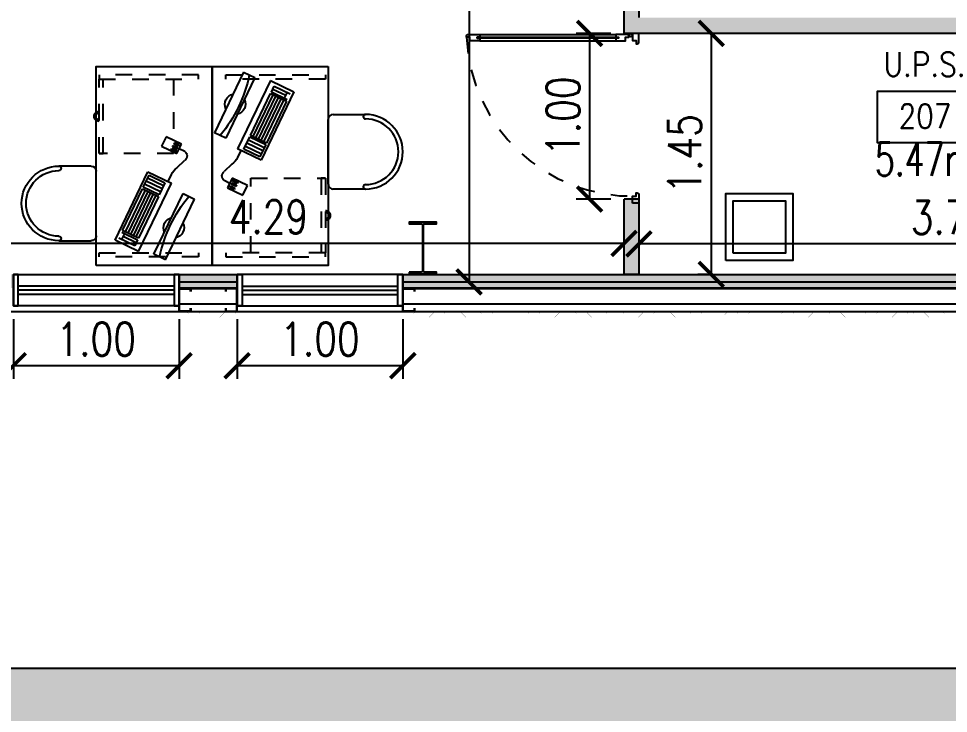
# Model space of a CAD drawing. Header units: millimetres. Extents: x -129 to 3172, y -143 to 919.
# Drawn here: x -50.18 to -44.57, y -2.81 to 1.38 of the extents above; entities that cross this region are included whole.
import ezdxf
from ezdxf.enums import TextEntityAlignment as Align

# ---------------------------------------------------------------- set-up
doc = ezdxf.new("R2010")
doc.units = ezdxf.units.MM
doc.header["$LTSCALE"] = 0.1
for name, pattern in [('DASHED2', [0.375, 0.25, -0.125]), ('HIDDEN', [9.525, 6.35, -3.175]), ('HIDDEN2', [0.1875, 0.125, -0.0625])]:
    doc.linetypes.add(name, pattern=pattern)
for name, color, linetype in [('A-CHAPA TRAPEZOIDAL', 3, 'Continuous'), ('A-CORDONES', 2, 'Continuous'), ('A-GRANZA', 8, 'Continuous'), ('A-TABIQUE PRY', 2, 'Continuous'), ('A-VISTAS', 251, 'Continuous'), ('C-ALUMINIO', 140, 'Continuous'), ('E-MOBILIARIO', 1, 'Continuous'), ('H-HATCH MURO', 252, 'Continuous'), ('MET-COLUMNA METALICA', 3, 'Continuous'), ('MET-CORREAS DE CV', 1, 'Continuous'), ('MET-LANA VIDRIO', 8, 'Continuous'), ('R-CUADRO REF', 1, 'Continuous'), ('R-NOMBRE LOCAL', 7, 'Continuous'), ('zA-COTAS', 1, 'Continuous'), ('zA-TXT SUPS', 2, 'Continuous')]:
    doc.layers.add(name, color=color, linetype=linetype)
doc.styles.add('ROMANS', font='ROMANS.SHX', dxfattribs={"width": 0.8, "height": 0.2})
doc.styles.add('VAUX', font='romans.shx', dxfattribs={"width": 0.85})
doc.linetypes.add('REFERENCIAL CORTE TRANSVERSAL WM$0$BATTING', pattern='A,0.00254,-2.54,[134,ltypeshp.shx,S=2.54,R=0,X=-2.54,Y=0],-5.08,[134,ltypeshp.shx,S=2.54,R=180,X=2.54,Y=0],-2.54', length=10.16254)
doc.dimstyles.new('COTA 1-125', dxfattribs={"dimtxt": 0.2, "dimasz": 0.15, "dimexe": 0.08, "dimexo": 0.08, "dimgap": 0.06, "dimtad": 1, "dimzin": 0, "dimdsep": 46, "dimtxsty": 'ROMANS', "dimblk": 'ARCHTICK', "dimcen": 0, "dimclrd": 256, "dimclre": 8, "dimclrt": 3, "dimadec": 0, "dimazin": 0, "dimtfac": 1, "dimtofl": 0, "dimtmove": 0, "dimatfit": 3, "dimldrblk": 'ARCHTICK', "dimfxl": 1, "dimtolj": 1, "dimtzin": 0, "dimlwd": -1, "dimlwe": -1, "dimarcsym": 0})

# ---------------------------------------------------------------- blocks, each defined once
blk = doc.blocks.new('comp')
at = {"layer": 'E-MOBILIARIO'}
for p, q in [((-375.9094, 423.7424), (-375.5431, 423.9184)), ((-375.5101, 423.8497), (-375.5431, 423.9184)), ((-375.8764, 423.6737), (-375.5101, 423.8497)), ((-375.3539, 423.8126), (-375.3091, 423.8599)), ((-375.2688, 423.8113), (-375.2115, 423.8388)), ((-375.2566, 423.8594), (-375.2401, 423.825)), ((-375.2115, 423.8388), (-375.1675, 423.7472)), ((-375.2247, 423.7197), (-375.2688, 423.8113)), ((-375.2506, 423.8087), (-375.2598, 423.8043)), ((-375.2598, 423.8043), (-375.2466, 423.7769)), ((-375.2374, 423.7813), (-375.2506, 423.8087)), ((-375.2466, 423.7769), (-375.2374, 423.7813)), ((-375.2323, 423.8175), (-375.2415, 423.8131)), ((-375.2415, 423.8131), (-375.2283, 423.7857)), ((-375.2191, 423.7901), (-375.2323, 423.8175)), ((-375.2283, 423.7857), (-375.2191, 423.7901)), ((-375.214, 423.8263), (-375.2231, 423.8219)), ((-375.2231, 423.8219), (-375.2099, 423.7945)), ((-375.2008, 423.7989), (-375.214, 423.8263)), ((-375.2099, 423.7945), (-375.2008, 423.7989)), ((-375.9094, 423.7424), (-375.8764, 423.6737)), ((-375.8588, 423.5806), (-375.4467, 423.7787)), ((-375.445, 423.74), (-375.5183, 423.7048)), ((-375.4633, 423.7312), (-375.4171, 423.635)), ((-375.3784, 423.6367), (-375.4467, 423.7787)), ((-375.3988, 423.6438), (-375.445, 423.74)), ((-375.437, 423.7586), (-375.3942, 423.7792)), ((-375.1675, 423.7472), (-375.2247, 423.7197)), ((-375.5274, 423.7004), (-375.7792, 423.5794)), ((-375.5197, 423.6844), (-375.7715, 423.5633)), ((-375.512, 423.6683), (-375.7638, 423.5473)), ((-375.4812, 423.6042), (-375.5274, 423.7004)), ((-375.5183, 423.7048), (-375.472, 423.6086)), ((-375.4999, 423.7136), (-375.4537, 423.6174)), ((-375.4816, 423.7224), (-375.4354, 423.6262)), ((-375.7905, 423.4387), (-375.3784, 423.6367)), ((-375.5043, 423.6523), (-375.7561, 423.5313)), ((-375.4966, 423.6363), (-375.7484, 423.5153)), ((-375.4889, 423.6203), (-375.7407, 423.4992)), ((-375.472, 423.6086), (-375.3988, 423.6438)), ((-375.8588, 423.5806), (-375.7905, 423.4387)), ((-375.7884, 423.575), (-375.825, 423.5573)), ((-375.825, 423.5573), (-375.7788, 423.4612)), ((-375.8067, 423.5662), (-375.7693, 423.4883)), ((-375.7422, 423.4788), (-375.7884, 423.575)), ((-375.7792, 423.5794), (-375.733, 423.4832)), ((-375.733, 423.4832), (-375.4812, 423.6042)), ((-375.7876, 423.4795), (-375.751, 423.4971))]:
    blk.add_line(p, q, dxfattribs=at)
for centre, radius, start, end in [((-376.0564, 424.5172), 0.8255, 281.4184, 309.9184), ((-375.7156, 423.793), 0.0619, 63.8992, 167.4376), ((-375.283, 423.8408), 0.0323, 35.1957, 143.7409), ((-375.7156, 423.793), 0.0619, 243.383, 347.9539), ((-375.441, 423.8765), 0.1079, 295.6684, 323.7409)]:
    blk.add_arc(centre, radius, start, end, dxfattribs=at)
blk = doc.blocks.new('Escritorio 1.20x0.70')
at = {"layer": 'E-MOBILIARIO', "linetype": 'HIDDEN2', "ltscale": 0.005}
for p, q in [((2121.1148, 1231.8749), (2121.1148, 1231.8999)), ((2121.1148, 1231.8999), (2121.5648, 1231.8999))]:
    blk.add_line(p, q, dxfattribs=at)
at = {"layer": 'E-MOBILIARIO'}
blk.add_lwpolyline([(2120.4407, 1231.8576), (2121.6407, 1231.8576), (2121.6407, 1232.5576), (2120.4407, 1232.5576)], close=True, dxfattribs=at)
at = {"layer": 'E-MOBILIARIO', "linetype": 'HIDDEN2', "ltscale": 0.005}
for points in [[(2120.4916, 1231.8749), (2120.5166, 1231.8749), (2120.5166, 1232.4749), (2120.4916, 1232.4749)], [(2121.5898, 1231.8749), (2121.5648, 1231.8749), (2121.5648, 1232.4749), (2121.5898, 1232.4749)], [(2121.1148, 1231.8749), (2121.5648, 1231.8749), (2121.5648, 1232.3249), (2121.1148, 1232.3249)]]:
    blk.add_lwpolyline(points, close=True, dxfattribs=at)
for radius in [0.03, 0.02]:
    blk.add_arc((2121.3398, 1231.8749), radius, 180, 0, dxfattribs=at)
blk = doc.blocks.new('A$C17FA08BE')
at = {"layer": 'E-MOBILIARIO'}
for p, q in [((-0.2089, -0.2201), (-0.2089, 0.1699)), ((-0.1789, 0.1999), (0.0161, 0.1999)), ((0.0161, -0.2501), (-0.1789, -0.2501))]:
    blk.add_line(p, q, dxfattribs=at)
for centre, radius, start, end in [((-0.1789, 0.1699), 0.03, 90, 180), ((0.0161, 0.1864), 0.0135, 90, 270), ((0.0161, -0.0251), 0.225, 270, 90), ((0.0161, -0.0251), 0.198, 270, 90), ((-0.1789, -0.2201), 0.03, 180, 270), ((0.0161, -0.2366), 0.0135, 90, 270)]:
    blk.add_arc(centre, radius, start, end, dxfattribs=at)
blk = doc.blocks.new('CMETP')
at = {"layer": 'MET-COLUMNA METALICA'}
blk.add_hatch(color=256, dxfattribs=at).paths.add_polyline_path([(-0.0825, 0), (-0.0825, 0.0097), (-0.0073, 0.0097, 0.414214), (-0.0029, 0.0141), (-0.0029, 0.2958, 0.414214), (-0.0073, 0.3002), (-0.0825, 0.3002), (-0.0825, 0.31), (0.0825, 0.31), (0.0825, 0.3002), (0.0073, 0.3002, 0.414214), (0.0029, 0.2958), (0.0029, 0.0141, 0.414214), (0.0073, 0.0097), (0.0825, 0.0097), (0.0825, 0)])
blk.add_lwpolyline([(0.0825, 0.3002), (0.0825, 0.31), (-0.0825, 0.31), (-0.0825, 0.3002), (-0.0073, 0.3002, -0.414214), (-0.0029, 0.2958), (-0.0029, 0.0141, -0.414214), (-0.0073, 0.0097), (-0.0825, 0.0097), (-0.0825, 0), (0.0825, 0), (0.0825, 0.0097), (0.0073, 0.0097, -0.414214), (0.0029, 0.0141), (0.0029, 0.2958, -0.414214), (0.0073, 0.3002)], format="xyb", close=True, dxfattribs=at)
blk = doc.blocks.new('CAMARA')
blk.add_line((-0.101, 0.101), (-0.101, 0.101))
at = {"layer": 'E-MOBILIARIO'}
for points in [[(-0.1289, -0.1289), (0.1289, -0.1289), (0.1289, 0.1289), (-0.1289, 0.1289)], [(-0.101, -0.101), (0.101, -0.101), (0.101, 0.101), (-0.101, 0.101)]]:
    blk.add_lwpolyline(points, close=True, dxfattribs=at)
blk = doc.blocks.new('N Local')
at = {"layer": 'R-CUADRO REF'}
blk.add_lwpolyline([(6337.1934, -934.8286), (6337.93, -934.8286), (6337.93, -935.2124), (6337.1934, -935.2124)], close=True, dxfattribs=at)
at = {"layer": 'R-CUADRO REF', "lineweight": 0, "style": 'VAUX', "width": 0.85}
blk.add_attdef('NUMERO', text='', height=0.1823, dxfattribs=at).set_placement((6337.5847, -935.1061), align=Align.CENTER)
at = {"layer": 'R-NOMBRE LOCAL', "lineweight": 0, "style": 'VAUX', "width": 0.85}
for p in [(6337.5718, -934.4549), (6337.5718, -934.7149)]:
    blk.add_attdef('NOMBRE', text='', height=0.1823, dxfattribs=at).set_placement(p, align=Align.CENTER)
blk = doc.blocks.new('Puerta Alum pasada 90')
at = {"layer": 'C-ALUMINIO', "color": 8}
for p, q in [((-0.9599, 1.018), (-0.1405, 1.018)), ((-0.9599, 0.98), (-0.1405, 0.98))]:
    blk.add_line(p, q, dxfattribs=at)
at = {"layer": 'C-ALUMINIO'}
for points in [[(-1.0199, 1.003), (-1.0399, 1.003), (-1.0399, 1.0102, -0.387306), (-1.0328, 1.018), (-0.9599, 1.018), (-0.9599, 1.002), (-0.9774, 1.002), (-0.9774, 0.996), (-0.9599, 0.996), (-0.9599, 0.98), (-1.0199, 0.98), (-1.0199, 1.003), (-1.0399, 1.003)], [(-0.0805, 1.003), (-0.0605, 1.003), (-0.0605, 1.0102, 0.387306), (-0.0676, 1.018), (-0.1405, 1.018), (-0.1405, 1.002), (-0.123, 1.002), (-0.123, 0.996), (-0.1405, 0.996), (-0.1405, 0.98), (-0.0805, 0.98), (-0.0805, 1.003), (-0.0605, 1.003)], [(-0.04, 1.0255), (-0.04, 0.9824, 0.502809), (-0.04, 0.9824), (-0.04, 0.9824), (-0.04, 0.9824), (-0.017, 0.9824), (-0.017, 0.9628), (-0.0104, 0.9628, 0.418366), (0, 0.9732), (0, 1.0255), (-0.04, 1.0255)], [(-0.04, 0), (-0.04, 0.0431, -0.502809), (-0.04, 0.0431), (-0.04, 0.0431), (-0.04, 0.0431), (-0.017, 0.0431), (-0.017, 0.0628), (-0.0104, 0.0628, -0.418366), (0, 0.0523), (0, 0), (-0.04, 0)]]:
    blk.add_lwpolyline(points, format="xyb", dxfattribs=at)
blk.add_lwpolyline([(-0.9774, 0.996), (-0.9774, 1.002), (-0.123, 1.002), (-0.123, 0.996)], close=True, dxfattribs=at)
blk.add_circle((-0.05, 1.013, 0.0003), 0.00857, dxfattribs=at)
at = {"layer": 'C-ALUMINIO', "color": 8, "linetype": 'DASHED2'}
blk.add_arc((-0.0392, 1.0443, 0.0003), 1.0015, 182.3676, 271.2708, dxfattribs=at)
blk = doc.blocks.new('_ARCHTICK')
at = {"color": 0, "linetype": 'ByBlock', "const_width": 0.15}
blk.add_lwpolyline([(-0.5, -0.5), (0.5, 0.5)], dxfattribs=at)
blk = doc.blocks.new('*D402')
at = {"layer": 'Defpoints', "color": 0, "transparency": 16777216}
for p in [(-47.5427, 4.4907, -0.0423), (-47.4604, -0.2051, -0.0421), (-47.4604, -0.2051)]:
    blk.add_point(p, dxfattribs=at)
at = {"layer": 'zA-COTAS', "color": 8, "linetype": 'HIDDEN', "transparency": 16777216}
for p, q in [((-47.4627, 4.4907), (-47.3804, 4.4907)), ((-47.3804, -0.2051), (-47.3804, -0.2051))]:
    blk.add_line(p, q, dxfattribs=at)
at = {"layer": 'zA-COTAS', "transparency": 16777216}
blk.add_line((-47.4604, 4.4907), (-47.4604, -0.2051), dxfattribs=at)
at = {"layer": 'zA-COTAS', "transparency": 16777216, "xscale": 0.15, "yscale": 0.15, "zscale": 0.15}
for p, rotation in [((-47.4604, 4.4907), 90), ((-47.4604, -0.2051), 270)]:
    blk.add_blockref('_ARCHTICK', p, dxfattribs=dict(at, rotation=rotation))
at = {"layer": 'zA-COTAS', "color": 3, "transparency": 16777216, "insert": (-47.6204, 2.1428), "char_height": 0.2, "attachment_point": 5, "rotation": 90, "style": 'ROMANS'}
blk.add_mtext('\\A1;4.70', dxfattribs=at)
blk = doc.blocks.new('*D403')
at = {"layer": 'Defpoints', "color": 0, "transparency": 16777216}
for p in [(-45.9141, 1.2949, -0.0414), (-46, -0.1599), (-45.9433, -0.1599, -0.0219)]:
    blk.add_point(p, dxfattribs=at)
at = {"layer": 'zA-COTAS', "color": 8, "linetype": 'HIDDEN', "transparency": 16777216}
for p, q in [((-45.9941, 1.2949), (-46.08, 1.2949)), ((-46.0233, -0.1599), (-46.08, -0.1599))]:
    blk.add_line(p, q, dxfattribs=at)
at = {"layer": 'zA-COTAS', "transparency": 16777216}
blk.add_line((-46, 1.2949), (-46, -0.1599), dxfattribs=at)
at = {"layer": 'zA-COTAS', "transparency": 16777216, "xscale": 0.15, "yscale": 0.15, "zscale": 0.15}
for p, rotation in [((-46, 1.2949), 90), ((-46, -0.1599), 270)]:
    blk.add_blockref('_ARCHTICK', p, dxfattribs=dict(at, rotation=rotation))
at = {"layer": 'zA-COTAS', "color": 3, "transparency": 16777216, "insert": (-46.16, 0.5675), "char_height": 0.2, "attachment_point": 5, "rotation": 90, "style": 'ROMANS'}
blk.add_mtext('\\A1;1.45', dxfattribs=at)
blk = doc.blocks.new('*D405')
at = {"layer": 'Defpoints', "color": 0, "transparency": 16777216}
for p in [(-46.4356, 0.0242, -0.0219), (-46.4356, 0.0242), (-42.6764, 0.0242, -0.023)]:
    blk.add_point(p, dxfattribs=at)
at = {"layer": 'zA-COTAS', "transparency": 16777216}
blk.add_line((-42.6764, 0.0242), (-46.4356, 0.0242), dxfattribs=at)
at = {"layer": 'zA-COTAS', "color": 8, "linetype": 'HIDDEN', "transparency": 16777216}
blk.add_line((-42.6764, -0.0558), (-42.6764, -0.0558), dxfattribs=at)
at = {"layer": 'zA-COTAS', "transparency": 16777216, "xscale": 0.15, "yscale": 0.15, "zscale": 0.15, "rotation": 180}
blk.add_blockref('_ARCHTICK', (-46.4356, 0.0242), dxfattribs=at)
at = {"layer": 'zA-COTAS', "transparency": 16777216, "xscale": 0.15, "yscale": 0.15, "zscale": 0.15}
blk.add_blockref('_ARCHTICK', (-42.6764, 0.0242), dxfattribs=at)
at = {"layer": 'zA-COTAS', "color": 3, "transparency": 16777216, "insert": (-44.556, 0.1842), "char_height": 0.2, "attachment_point": 5, "style": 'ROMANS'}
blk.add_mtext('\\A1;3.76', dxfattribs=at)
blk = doc.blocks.new('*D406')
at = {"layer": 'Defpoints', "color": 0, "transparency": 16777216}
for p in [(-50.8172, 0.0275), (-50.8172, 0.0227, -0.0408), (-46.5256, 0.0227, -0.0219)]:
    blk.add_point(p, dxfattribs=at)
at = {"layer": 'zA-COTAS', "color": 8, "linetype": 'HIDDEN', "transparency": 16777216}
for p, q in [((-50.8172, 0.1027), (-50.8172, 0.1075)), ((-46.5256, 0.1027), (-46.5256, 0.1075))]:
    blk.add_line(p, q, dxfattribs=at)
at = {"layer": 'zA-COTAS', "transparency": 16777216}
blk.add_line((-46.5256, 0.0275), (-50.8172, 0.0275), dxfattribs=at)
at = {"layer": 'zA-COTAS', "transparency": 16777216, "xscale": 0.15, "yscale": 0.15, "zscale": 0.15, "rotation": 180}
blk.add_blockref('_ARCHTICK', (-50.8172, 0.0275), dxfattribs=at)
at = {"layer": 'zA-COTAS', "transparency": 16777216, "xscale": 0.15, "yscale": 0.15, "zscale": 0.15}
blk.add_blockref('_ARCHTICK', (-46.5256, 0.0275), dxfattribs=at)
at = {"layer": 'zA-COTAS', "color": 3, "transparency": 16777216, "insert": (-48.6714, 0.1875), "char_height": 0.2, "attachment_point": 5, "style": 'ROMANS'}
blk.add_mtext('\\A1;4.29', dxfattribs=at)
blk = doc.blocks.new('carp alum 060 1')
at = {"layer": 'C-ALUMINIO'}
for points in [[(0, 0), (-0.19, 0), (-0.19, -1), (0, -1)], [(-0.19, 0), (0, 0), (0, -0.03), (-0.19, -0.03)]]:
    blk.add_lwpolyline(points, close=True, dxfattribs=at)
for points in [[(-0.19, -0.03), (-0.19, 0)], [(-0.12, -0.03), (-0.12, -0.97)], [(-0.095, -0.03), (-0.095, -0.97)], [(-0.07, -0.03), (-0.07, -0.97)]]:
    blk.add_lwpolyline(points, dxfattribs=at)
at = {"layer": 'C-ALUMINIO', "elevation": 0.0129}
blk.add_lwpolyline([(-0.19, -0.97), (0, -0.97), (0, -1), (-0.19, -1)], close=True, dxfattribs=at)
blk = doc.blocks.new('*D509')
at = {"layer": 'Defpoints', "color": 0, "transparency": 16777216}
for p in [(-50.2105, -0.3499, 0.0028), (-49.2105, -0.3499, -0.0101), (-49.2105, -0.71)]:
    blk.add_point(p, dxfattribs=at)
at = {"layer": 'zA-COTAS', "color": 8, "linetype": 'HIDDEN', "transparency": 16777216}
for p, q in [((-50.2105, -0.4299), (-50.2105, -0.79)), ((-49.2105, -0.4299), (-49.2105, -0.79))]:
    blk.add_line(p, q, dxfattribs=at)
at = {"layer": 'zA-COTAS', "transparency": 16777216}
blk.add_line((-50.2105, -0.71), (-49.2105, -0.71), dxfattribs=at)
at = {"layer": 'zA-COTAS', "transparency": 16777216, "xscale": 0.15, "yscale": 0.15, "zscale": 0.15, "rotation": 180}
blk.add_blockref('_ARCHTICK', (-50.2105, -0.71), dxfattribs=at)
at = {"layer": 'zA-COTAS', "transparency": 16777216, "xscale": 0.15, "yscale": 0.15, "zscale": 0.15}
blk.add_blockref('_ARCHTICK', (-49.2105, -0.71), dxfattribs=at)
at = {"layer": 'zA-COTAS', "color": 3, "transparency": 16777216, "insert": (-49.7105, -0.55), "char_height": 0.2, "attachment_point": 5, "style": 'ROMANS'}
blk.add_mtext('\\A1;1.00', dxfattribs=at)
blk = doc.blocks.new('*D510')
at = {"layer": 'Defpoints', "color": 0, "transparency": 16777216}
for p in [(-48.8605, -0.3499, 0.0028), (-47.8605, -0.3499, -0.0101), (-47.8605, -0.71)]:
    blk.add_point(p, dxfattribs=at)
at = {"layer": 'zA-COTAS', "color": 8, "linetype": 'HIDDEN', "transparency": 16777216}
for p, q in [((-48.8605, -0.4299), (-48.8605, -0.79)), ((-47.8605, -0.4299), (-47.8605, -0.79))]:
    blk.add_line(p, q, dxfattribs=at)
at = {"layer": 'zA-COTAS', "transparency": 16777216}
blk.add_line((-48.8605, -0.71), (-47.8605, -0.71), dxfattribs=at)
at = {"layer": 'zA-COTAS', "transparency": 16777216, "xscale": 0.15, "yscale": 0.15, "zscale": 0.15, "rotation": 180}
blk.add_blockref('_ARCHTICK', (-48.8605, -0.71), dxfattribs=at)
at = {"layer": 'zA-COTAS', "transparency": 16777216, "xscale": 0.15, "yscale": 0.15, "zscale": 0.15}
blk.add_blockref('_ARCHTICK', (-47.8605, -0.71), dxfattribs=at)
at = {"layer": 'zA-COTAS', "color": 3, "transparency": 16777216, "insert": (-48.3605, -0.55), "char_height": 0.2, "attachment_point": 5, "style": 'ROMANS'}
blk.add_mtext('\\A1;1.00', dxfattribs=at)
blk = doc.blocks.new('*D547')
at = {"layer": 'Defpoints', "color": 0, "transparency": 16777216}
for p in [(-46.5256, 1.2949), (-46.7337, 0.2949), (-46.5256, 0.2949)]:
    blk.add_point(p, dxfattribs=at)
at = {"layer": 'zA-COTAS', "color": 8, "linetype": 'HIDDEN', "transparency": 16777216}
for p, q in [((-46.6056, 1.2949), (-46.8137, 1.2949)), ((-46.6056, 0.2949), (-46.8137, 0.2949))]:
    blk.add_line(p, q, dxfattribs=at)
at = {"layer": 'zA-COTAS', "transparency": 16777216}
blk.add_line((-46.7337, 1.2949), (-46.7337, 0.2949), dxfattribs=at)
at = {"layer": 'zA-COTAS', "transparency": 16777216, "xscale": 0.15, "yscale": 0.15, "zscale": 0.15}
for p, rotation in [((-46.7337, 1.2949), 90), ((-46.7337, 0.2949), 270)]:
    blk.add_blockref('_ARCHTICK', p, dxfattribs=dict(at, rotation=rotation))
at = {"layer": 'zA-COTAS', "color": 3, "transparency": 16777216, "insert": (-46.8937, 0.7949), "char_height": 0.2, "attachment_point": 5, "rotation": 90, "style": 'ROMANS'}
blk.add_mtext('\\A1;1.00', dxfattribs=at)

msp = doc.modelspace()

# ---------------------------------------------------------------- hatches: boundary and pattern name
at = {"layer": 'A-GRANZA'}
h = msp.add_hatch(dxfattribs=at)
h.set_pattern_fill('AR-CONC', color=256, scale=0.005)
h.paths.add_polyline_path([(-53.3284, 35.8599), (-53.3284, 32.3713), (-57.0987, 32.3713), (-57.0987, 17.3824), (-55.5284, 17.3824), (-55.5284, -2.5346), (-39.9626, -2.5346), (-39.9625, -5.8465), (-58.1316, -5.8465), (-58.1316, 35.8599)])
at = {"layer": 'H-HATCH MURO'}
h = msp.add_hatch(color=256, dxfattribs=at)
h.paths.add_polyline_path([(-46.5256, 1.3899), (-46.4356, 1.3899), (-46.4356, 4.5849), (-46.5256, 4.5849)])
h.paths.add_polyline_path([(-46.4356, 0.2949), (-46.5256, 0.2949), (-46.5256, -0.1599), (-46.4356, -0.1599)])
msp.add_hatch(color=256, dxfattribs=at).paths.add_polyline_path([(-42.6764, 1.3899), (-46.5256, 1.3899), (-46.5256, 1.2949), (-42.6764, 1.2949)])
h = msp.add_hatch(color=256, dxfattribs=at)
h.paths.add_polyline_path([(-52.4368, -0.2424), (-52.4368, -0.1599), (-53.165, -0.1599), (-53.165, -0.2424)])
h.paths.add_polyline_path([(-50.2105, -0.2424), (-50.2105, -0.1599), (-51.4368, -0.1599), (-51.4368, -0.2424)])
h.paths.add_polyline_path([(-47.8605, -0.1599), (-47.8605, -0.2424), (-42.6764, -0.2424), (-42.6764, -0.1599)])
h.paths.add_polyline_path([(-48.8605, -0.2424), (-48.8605, -0.1599), (-49.2105, -0.1599), (-49.2105, -0.2424)])

# ---------------------------------------------------------------- linework, layer by layer
at = {"layer": 'A-CHAPA TRAPEZOIDAL', "const_width": 0.0006}
msp.add_lwpolyline([(-48.8512, -0.3899), (-48.8686, -0.3899), (-48.8726, -0.3939), (-48.9026, -0.3939), (-48.9066, -0.3899), (-48.9366, -0.3899), (-48.9649, -0.4182), (-48.9949, -0.4182), (-49.0232, -0.3899), (-49.0532, -0.3899), (-49.0572, -0.3939), (-49.0872, -0.3939), (-49.0912, -0.3899), (-49.1212, -0.3899), (-49.1252, -0.3939), (-49.1552, -0.3939), (-49.1592, -0.3899), (-49.1892, -0.3899), (-49.2174, -0.4182), (-49.2183, -0.4182)], dxfattribs=at)
at = {"layer": 'A-CHAPA TRAPEZOIDAL'}
for points in [[(-47.2546, -0.3899, 0.0006, 0.0006, 0), (-47.2846, -0.3899, 0.0006, 0.0006, 0), (-47.2886, -0.3939, 0.0006, 0.0006, 0), (-47.3192, -0.3939, 0.0006, 0.0006, 0), (-47.3232, -0.3899, 0.0006, 0.0006, 0), (-47.3532, -0.3899, 0.0006, 0.0006, 0), (-47.3572, -0.3939, 0.0006, 0.0006, 0), (-47.3872, -0.3939, 0.0006, 0.0006, 0), (-47.3912, -0.3899, 0.0006, 0.0006, 0), (-47.4212, -0.3899, 0.0006, 0.0006, 0), (-47.4495, -0.4182, 0.0006, 0.0006, 0), (-47.4795, -0.4182, 0.0006, 0.0006, 0), (-47.5077, -0.3899, 0.0006, 0.0006, 0), (-47.5377, -0.3899, 0.0006, 0.0006, 0), (-47.5417, -0.3939, 0.0006, 0.0006, 0), (-47.5717, -0.3939, 0.0006, 0.0006, 0), (-47.5757, -0.3899, 0.0006, 0.0006, 0), (-47.6057, -0.3899, 0.0006, 0.0006, 0), (-47.6097, -0.3939, 0.0006, 0.0006, 0), (-47.6397, -0.3939, 0.0006, 0.0006, 0), (-47.6437, -0.3899, 0.0006, 0.0006, 0), (-47.6737, -0.3899, 0.0006, 0.0006, 0), (-47.702, -0.4182, 0.0006, 0.0006, 0), (-47.732, -0.4182, 0.0006, 0.0006, 0), (-47.7603, -0.3899, 0.0006, 0.0006, 0), (-47.7903, -0.3899, 0.0006, 0.0006, 0), (-47.7943, -0.3939, 0.0006, 0.0006, 0), (-47.8243, -0.3939, 0.0006, 0.0006, 0), (-47.8283, -0.3899, 0.0006, 0.0006, 0), (-47.8583, -0.3899, 0.0006, 0.0006, 0), (-47.8623, -0.3939, 0.0006, 0.0006, 0), (-47.8722, -0.3939, 0.0006, 0.0006, 0)], [(-45.7392, -0.3899, 0.0006, 0.0006, 0), (-45.7692, -0.3899, 0.0006, 0.0006, 0), (-45.7732, -0.3939, 0.0006, 0.0006, 0), (-45.8038, -0.3939, 0.0006, 0.0006, 0), (-45.8078, -0.3899, 0.0006, 0.0006, 0), (-45.8378, -0.3899, 0.0006, 0.0006, 0), (-45.8418, -0.3939, 0.0006, 0.0006, 0), (-45.8718, -0.3939, 0.0006, 0.0006, 0), (-45.8758, -0.3899, 0.0006, 0.0006, 0), (-45.9058, -0.3899, 0.0006, 0.0006, 0), (-45.934, -0.4182, 0.0006, 0.0006, 0), (-45.964, -0.4182, 0.0006, 0.0006, 0), (-45.9923, -0.3899, 0.0006, 0.0006, 0), (-46.0223, -0.3899, 0.0006, 0.0006, 0), (-46.0263, -0.3939, 0.0006, 0.0006, 0), (-46.0563, -0.3939, 0.0006, 0.0006, 0), (-46.0603, -0.3899, 0.0006, 0.0006, 0), (-46.0903, -0.3899, 0.0006, 0.0006, 0), (-46.0943, -0.3939, 0.0006, 0.0006, 0), (-46.1243, -0.3939, 0.0006, 0.0006, 0), (-46.1283, -0.3899, 0.0006, 0.0006, 0), (-46.1583, -0.3899, 0.0006, 0.0006, 0), (-46.1866, -0.4182, 0.0006, 0.0006, 0), (-46.2166, -0.4182, 0.0006, 0.0006, 0), (-46.2449, -0.3899, 0.0006, 0.0006, 0), (-46.2749, -0.3899, 0.0006, 0.0006, 0), (-46.2789, -0.3939, 0.0006, 0.0006, 0), (-46.3089, -0.3939, 0.0006, 0.0006, 0), (-46.3129, -0.3899, 0.0006, 0.0006, 0), (-46.3429, -0.3899, 0.0006, 0.0006, 0), (-46.3469, -0.3939, 0.0006, 0.0006, 0), (-46.3769, -0.3939, 0.0006, 0.0006, 0), (-46.3809, -0.3899, 0.0006, 0.0006, 0), (-46.4109, -0.3899, 0.0006, 0.0006, 0), (-46.4392, -0.4182, 0.0006, 0.0006, 0), (-46.4692, -0.4182, 0.0006, 0.0006, 0), (-46.4975, -0.3899, 0.0006, 0.0006, 0), (-46.5275, -0.3899, 0.0006, 0.0006, 0), (-46.5315, -0.3939, 0.0006, 0.0006, 0), (-46.5615, -0.3939, 0.0006, 0.0006, 0), (-46.5655, -0.3899, 0.0006, 0.0006, 0), (-46.5955, -0.3899, 0.0006, 0.0006, 0), (-46.5995, -0.3939, 0.0006, 0.0006, 0), (-46.6295, -0.3939, 0.0006, 0.0006, 0), (-46.6335, -0.3899, 0.0006, 0.0006, 0), (-46.6635, -0.3899, 0.0006, 0.0006, 0), (-46.6918, -0.4182, 0.0006, 0.0006, 0), (-46.7218, -0.4182, 0.0006, 0.0006, 0), (-46.75, -0.3899, 0.0006, 0.0006, 0), (-46.78, -0.3899, 0.0006, 0.0006, 0), (-46.784, -0.3939, 0.0006, 0.0006, 0), (-46.814, -0.3939, 0.0006, 0.0006, 0), (-46.818, -0.3899, 0.0006, 0.0006, 0), (-46.848, -0.3899, 0.0006, 0.0006, 0), (-46.852, -0.3939, 0.0006, 0.0006, 0), (-46.882, -0.3939, 0.0006, 0.0006, 0), (-46.886, -0.3899, 0.0006, 0.0006, 0), (-46.916, -0.3899, 0.0006, 0.0006, 0), (-46.9443, -0.4182, 0.0006, 0.0006, 0), (-46.9743, -0.4182, 0.0006, 0.0006, 0), (-47.0026, -0.3899, 0.0006, 0.0006, 0), (-47.0326, -0.3899, 0.0006, 0.0006, 0), (-47.0366, -0.3939, 0.0006, 0.0006, 0), (-47.0666, -0.3939, 0.0006, 0.0006, 0), (-47.0706, -0.3899, 0.0006, 0.0006, 0), (-47.1006, -0.3899, 0.0006, 0.0006, 0), (-47.1046, -0.3939, 0.0006, 0.0006, 0), (-47.1346, -0.3939, 0.0006, 0.0006, 0), (-47.1386, -0.3899, 0.0006, 0.0006, 0), (-47.1686, -0.3899, 0.0006, 0.0006, 0), (-47.1969, -0.4182, 0.0006, 0.0006, 0), (-47.2269, -0.4182, 0.0006, 0.0006, 0), (-47.2552, -0.3899, 0, 0, 0)], [(-44.5639, -0.3939, 0.0006, 0.0006, 0), (-44.5939, -0.3939, 0.0006, 0.0006, 0), (-44.5979, -0.3899, 0.0006, 0.0006, 0), (-44.6279, -0.3899, 0.0006, 0.0006, 0), (-44.6562, -0.4182, 0.0006, 0.0006, 0), (-44.6862, -0.4182, 0.0006, 0.0006, 0), (-44.7145, -0.3899, 0.0006, 0.0006, 0), (-44.7445, -0.3899, 0.0006, 0.0006, 0), (-44.7485, -0.3939, 0.0006, 0.0006, 0), (-44.7785, -0.3939, 0.0006, 0.0006, 0), (-44.7825, -0.3899, 0.0006, 0.0006, 0), (-44.8125, -0.3899, 0.0006, 0.0006, 0), (-44.8165, -0.3939, 0.0006, 0.0006, 0), (-44.8465, -0.3939, 0.0006, 0.0006, 0), (-44.8505, -0.3899, 0.0006, 0.0006, 0), (-44.8805, -0.3899, 0.0006, 0.0006, 0), (-44.9088, -0.4182, 0.0006, 0.0006, 0), (-44.9388, -0.4182, 0.0006, 0.0006, 0), (-44.9671, -0.3899, 0.0006, 0.0006, 0), (-44.9971, -0.3899, 0.0006, 0.0006, 0), (-45.0011, -0.3939, 0.0006, 0.0006, 0), (-45.0311, -0.3939, 0.0006, 0.0006, 0), (-45.0351, -0.3899, 0.0006, 0.0006, 0), (-45.0651, -0.3899, 0.0006, 0.0006, 0), (-45.0691, -0.3939, 0.0006, 0.0006, 0), (-45.0991, -0.3939, 0.0006, 0.0006, 0), (-45.1031, -0.3899, 0.0006, 0.0006, 0), (-45.1331, -0.3899, 0.0006, 0.0006, 0), (-45.1613, -0.4182, 0.0006, 0.0006, 0), (-45.1913, -0.4182, 0.0006, 0.0006, 0), (-45.2196, -0.3899, 0.0006, 0.0006, 0), (-45.2496, -0.3899, 0.0006, 0.0006, 0), (-45.2536, -0.3939, 0.0006, 0.0006, 0), (-45.2836, -0.3939, 0.0006, 0.0006, 0), (-45.2876, -0.3899, 0.0006, 0.0006, 0), (-45.3176, -0.3899, 0.0006, 0.0006, 0), (-45.3216, -0.3939, 0.0006, 0.0006, 0), (-45.3516, -0.3939, 0.0006, 0.0006, 0), (-45.3556, -0.3899, 0.0006, 0.0006, 0), (-45.3856, -0.3899, 0.0006, 0.0006, 0), (-45.4139, -0.4182, 0.0006, 0.0006, 0), (-45.4439, -0.4182, 0.0006, 0.0006, 0), (-45.4722, -0.3899, 0.0006, 0.0006, 0), (-45.5022, -0.3899, 0.0006, 0.0006, 0), (-45.5062, -0.3939, 0.0006, 0.0006, 0), (-45.5362, -0.3939, 0.0006, 0.0006, 0), (-45.5402, -0.3899, 0.0006, 0.0006, 0), (-45.5702, -0.3899, 0.0006, 0.0006, 0), (-45.5742, -0.3939, 0.0006, 0.0006, 0), (-45.6042, -0.3939, 0.0006, 0.0006, 0), (-45.6082, -0.3899, 0.0006, 0.0006, 0), (-45.6382, -0.3899, 0.0006, 0.0006, 0), (-45.6665, -0.4182, 0.0006, 0.0006, 0), (-45.6965, -0.4182, 0.0006, 0.0006, 0), (-45.7248, -0.3899, 0, 0, 0)]]:
    msp.add_lwpolyline(points, format="xyseb", dxfattribs=at)
at = {"layer": 'A-CORDONES', "elevation": 0.0004}
msp.add_lwpolyline([(-55.5284, 17.3824), (-55.5284, -2.5346), (-39.9626, -2.5346)], dxfattribs=at)
at = {"layer": 'A-TABIQUE PRY', "ltscale": 5}
for p, q in [((-42.6764, 1.2949), (-46.5256, 1.2949)), ((-46.4356, 0.2949), (-46.5256, 0.2949))]:
    msp.add_line(p, q, dxfattribs=at)
for points in [[(-46.5256, 1.2949), (-46.5256, 4.5849), (-46.4356, 4.5849), (-46.4356, 1.3899)], [(-46.4356, 0.2949), (-46.4356, -0.1599), (-46.5256, -0.1599), (-46.5256, 0.2949)], [(-49.2105, -0.1599), (-48.8605, -0.1599)], [(-49.2105, -0.1599), (-48.8605, -0.1599)], [(-47.8605, -0.1599), (-42.6764, -0.1599)], [(-47.8605, -0.1599), (-42.6764, -0.1599), (-42.6764, -0.2424), (-47.8605, -0.2424)], [(-48.8605, -0.2424), (-49.2105, -0.2424)]]:
    msp.add_lwpolyline(points, dxfattribs=at)
at = {"layer": 'A-VISTAS'}
for p, q in [((-49.2105, -0.2051), (-48.8605, -0.2051)), ((-47.8605, -0.2051), (-31.6195, -0.2051))]:
    msp.add_line(p, q, dxfattribs=at)
at = {"layer": 'MET-COLUMNA METALICA', "elevation": -0.0009}
for points in [[(-49.1405, -0.364), (-49.1405, -0.3803, -0.414214), (-49.1435, -0.3833), (-49.2075, -0.3833, -0.414214), (-49.2105, -0.3803), (-49.2105, -0.2463, -0.414214), (-49.2075, -0.2433), (-49.1435, -0.2433, -0.414214), (-49.1405, -0.2463), (-49.1405, -0.2636)], [(-49.143, -0.364), (-49.143, -0.3803, -0.414214), (-49.1435, -0.3808), (-49.2075, -0.3808, -0.414214), (-49.208, -0.3803), (-49.208, -0.2463, -0.414214), (-49.2075, -0.2458), (-49.1435, -0.2458, -0.414214), (-49.143, -0.2463), (-49.143, -0.2636)], [(-48.9305, -0.364), (-48.9305, -0.3803, 0.414214), (-48.9275, -0.3833), (-48.8635, -0.3833, 0.414214), (-48.8605, -0.3803), (-48.8605, -0.2463, 0.414214), (-48.8635, -0.2433), (-48.9275, -0.2433, 0.414214), (-48.9305, -0.2463), (-48.9305, -0.2636)], [(-48.928, -0.364), (-48.928, -0.3803, 0.414214), (-48.9275, -0.3808), (-48.8635, -0.3808, 0.414214), (-48.863, -0.3803), (-48.863, -0.2463, 0.414214), (-48.8635, -0.2458), (-48.9275, -0.2458, 0.414214), (-48.928, -0.2463), (-48.928, -0.2636)], [(-47.7905, -0.364), (-47.7905, -0.3803, -0.414214), (-47.7935, -0.3833), (-47.8575, -0.3833, -0.414214), (-47.8605, -0.3803), (-47.8605, -0.2463, -0.414214), (-47.8575, -0.2433), (-47.7935, -0.2433, -0.414214), (-47.7905, -0.2463), (-47.7905, -0.2636)], [(-47.793, -0.364), (-47.793, -0.3803, -0.414214), (-47.7935, -0.3808), (-47.8575, -0.3808, -0.414214), (-47.858, -0.3803), (-47.858, -0.2463, -0.414214), (-47.8575, -0.2458), (-47.7935, -0.2458, -0.414214), (-47.793, -0.2463), (-47.793, -0.2636)]]:
    msp.add_lwpolyline(points, format="xyb", dxfattribs=at)
at = {"layer": 'MET-CORREAS DE CV'}
for p, q in [((-49.2105, -0.2451), (-48.8605, -0.2451)), ((-47.8605, -0.2451), (-31.6865, -0.2451)), ((-31.6225, -0.3851), (-53.3884, -0.3851))]:
    msp.add_line(p, q, dxfattribs=at)
at = {"layer": 'MET-LANA VIDRIO', "linetype": 'REFERENCIAL CORTE TRANSVERSAL WM$0$BATTING', "ltscale": 0.025}
for points in [[(-49.2105, -0.3377), (-48.8605, -0.3377)], [(-47.8605, -0.3377), (-31.6514, -0.3377)]]:
    msp.add_lwpolyline(points, dxfattribs=at)

# ---------------------------------------------------------------- block references
msp.add_blockref('Puerta Alum pasada 90', (-46.4356, 0.2694))
ref = msp.add_blockref('N Local', (5025.3451, 748.8068, 0.0219), dxfattribs=dict(xscale=-0.7999999999999545, yscale=0.8000000000000114, zscale=0.8))
ref.add_attrib('NUMERO', '207', dxfattribs={"layer": 'R-CUADRO REF', "lineweight": 0, "height": 0.1458, "style": 'VAUX', "width": 0.85}).set_placement((-44.7101, 0.7219, 0.0219), align=Align.CENTER)
ref.add_attrib('NOMBRE', 'U.P.S.', dxfattribs={"layer": 'R-NOMBRE LOCAL', "lineweight": 0, "height": 0.1458, "style": 'VAUX', "width": 0.85}).set_placement((-44.7123, 1.0349, 0.0219), align=Align.CENTER)
at = {"layer": 'C-ALUMINIO', "xscale": -1, "rotation": 270}
msp.add_blockref('carp alum 060 1', (-49.2105, -0.1599), dxfattribs=at)
at = {"layer": 'C-ALUMINIO', "rotation": 90.00000000000001}
msp.add_blockref('carp alum 060 1', (-48.8605, -0.1599), dxfattribs=at)
at = {"layer": 'E-MOBILIARIO', "xscale": -1}
for name, p, rotation in [('Escritorio 1.20x0.70', (-1281.5682, -2120.5458), 270), ('Escritorio 1.20x0.70', (1183.5471, 2121.5356), 90), ('comp', (374.9211, -374.8482), 90), ('comp', (-473.0357, 375.838), 270), ('A$C17FA08BE', (-49.9194, 0.2939), 359.9736600376107)]:
    msp.add_blockref(name, p, dxfattribs=dict(at, rotation=rotation))
at = {"layer": 'E-MOBILIARIO', "rotation": 0.02633996238928239}
msp.add_blockref('A$C17FA08BE', (-48.1016, 0.6055), dxfattribs=at)
at = {"layer": 'E-MOBILIARIO', "xscale": -1.564985378835445, "yscale": 1.564985378835445, "zscale": 1.56498537883535, "rotation": 270}
msp.add_blockref('CAMARA', (-45.7091, 0.1269, 0.0001), dxfattribs=at)
at = {"layer": 'MET-COLUMNA METALICA', "rotation": 180}
msp.add_blockref('CMETP', (-47.7396, 0.1549, 0.0003), dxfattribs=at)

# ---------------------------------------------------------------- texts
at = {"layer": 'zA-TXT SUPS', "insert": (-46.8916, 0.6362, 0.0219), "char_height": 0.2, "width": 4.465041, "attachment_point": 1, "line_spacing_factor": 0.999789, "style": 'VAUX'}
msp.add_mtext('\\pi1.87919;{\\W0.7;5.47m²}', dxfattribs=at)

# ---------------------------------------------------------------- dimensions: what is measured, and where the dimension line sits
at = {"layer": 'zA-COTAS'}
for base, p1, p2, picture, middle in [((-47.4604, -0.2051, 0.0219), (-47.5427, 4.4907, -0.0204), (-47.4604, -0.2051, -0.0203), '*D402', (-47.6204, 2.1428, 0.0219)), ((-46.7337, 0.2949), (-46.5256, 1.2949), (-46.5256, 0.2949), '*D547', (-46.8937, 0.7949)), ((-46, -0.1599, 0.0219), (-45.9141, 1.2949, -0.0195), (-45.9433, -0.1599), '*D403', (-46.16, 0.5675, 0.0219))]:
    dim = msp.add_linear_dim(base=base, p1=p1, p2=p2, angle=90, dimstyle='COTA 1-125', dxfattribs=at)
    dim.commit()
    dim.dimension.update_dxf_attribs({"geometry": picture, "text_midpoint": middle})
for base, p1, p2, picture, middle in [((-50.8172, 0.0275, 0.0219), (-46.5256, 0.0227), (-50.8172, 0.0227, -0.0189), '*D406', (-48.6714, 0.1875, 0.0219)), ((-46.4356, 0.0242, 0.0219), (-42.6764, 0.0242, -0.0011), (-46.4356, 0.0242), '*D405', (-44.556, 0.1842, 0.0219)), ((-49.2105, -0.71, -0.0028), (-50.2105, -0.3499), (-49.2105, -0.3499, -0.0129), '*D509', (-49.7105, -0.55, -0.0028)), ((-47.8605, -0.71, -0.0028), (-48.8605, -0.3499), (-47.8605, -0.3499, -0.0129), '*D510', (-48.3605, -0.55, -0.0028))]:
    dim = msp.add_linear_dim(base=base, p1=p1, p2=p2, dimstyle='COTA 1-125', dxfattribs=at)
    dim.commit()
    dim.dimension.update_dxf_attribs({"geometry": picture, "text_midpoint": middle})

doc.saveas('drawing.dxf')
